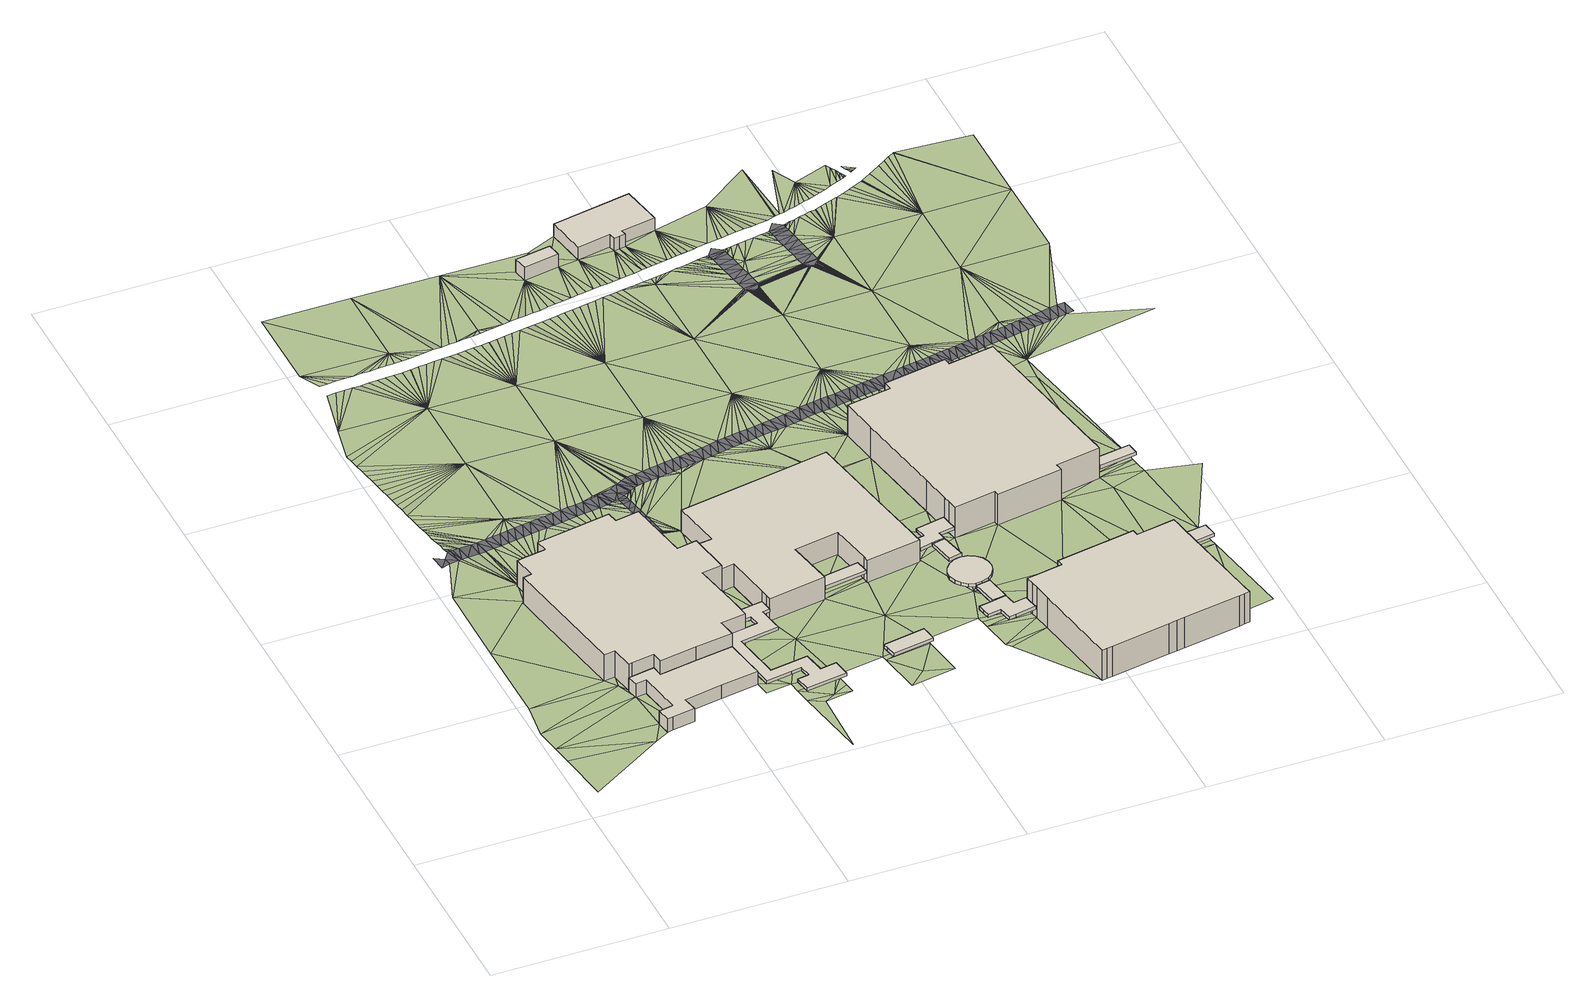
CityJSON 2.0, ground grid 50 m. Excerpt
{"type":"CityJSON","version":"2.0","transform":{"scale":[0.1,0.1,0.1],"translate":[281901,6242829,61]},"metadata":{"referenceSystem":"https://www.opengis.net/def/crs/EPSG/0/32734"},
"CityObjects":{
"building1":{"type":"Building","attributes":{"osm_building":"yes","osm_building:levels":"1","osm_layer":"1","plus_code":"4FRW3J9R+597","ground_height":62.31,"building_height":4.1,"roof_height":66.41},"geometry":[{"type":"Solid","lod":"1","boundaries":[[[[0,1,2,3]],[[1,4,5,2]],[[4,6,7,5]],[[6,8,9,7]],[[8,10,11,9]],[[10,12,13,11]],[[12,14,15,13]],[[14,16,17,15]],[[16,18,19,17]],[[18,20,21,19]],[[20,22,23,21]],[[22,24,25,23]],[[24,26,27,25]],[[26,28,29,27]],[[28,30,31,29]],[[30,32,33,31]],[[32,0,3,33]],[[3,2,5,7,9,11,13,15,17,19,21,23,25,27,29,31,33]],[[32,30,28,26,24,22,20,18,16,14,12,10,8,6,4,1,0]]]]}]},
"building2":{"type":"Building","attributes":{"osm_building":"university","osm_building:levels":"2.5","osm_leisure":"sports_hall","osm_sport":"multi","osm_address":"Major Sport Hall Bellville 7530 Cape Town","plus_code":"4FRW3J9R+896","ground_height":62.44,"building_height":8.3,"roof_height":70.74},"geometry":[{"type":"Solid","lod":"1","boundaries":[[[[34,35,36,37]],[[35,38,39,36]],[[38,40,41,39]],[[40,42,43,41]],[[42,44,45,43]],[[44,46,47,45]],[[46,48,49,47]],[[48,50,51,49]],[[50,52,53,51]],[[52,54,55,53]],[[54,56,57,55]],[[56,58,59,57]],[[58,60,61,59]],[[60,62,63,61]],[[62,64,65,63]],[[64,66,67,65]],[[66,68,69,67]],[[68,70,71,69]],[[70,72,73,71]],[[72,74,75,73]],[[74,76,77,75]],[[76,78,79,77]],[[78,80,81,79]],[[80,82,83,81]],[[82,84,85,83]],[[84,34,37,85]],[[37,36,39,41,43,45,47,49,51,53,55,57,59,61,63,65,67,69,71,73,75,77,79,81,83,85]],[[84,82,80,78,76,74,72,70,68,66,64,62,60,58,56,54,52,50,48,46,44,42,40,38,35,34]]]]}]},
"building3":{"type":"Building","attributes":{"osm_building":"roof","osm_building:levels":"1","osm_layer":"1","ground_height":62.31,"bottom_roof_height":65.11,"top_roof_height":66.11},"geometry":[{"type":"Solid","lod":"1","boundaries":[[[[86,87,88,89]],[[87,90,91,88]],[[90,92,93,91]],[[92,94,95,93]],[[94,96,97,95]],[[96,98,99,97]],[[98,100,101,99]],[[100,102,103,101]],[[102,104,105,103]],[[104,106,107,105]],[[106,108,109,107]],[[108,110,111,109]],[[110,112,113,111]],[[112,114,115,113]],[[114,116,117,115]],[[116,118,119,117]],[[118,120,121,119]],[[120,122,123,121]],[[122,124,125,123]],[[124,126,127,125]],[[126,128,129,127]],[[128,130,131,129]],[[130,132,133,131]],[[132,134,135,133]],[[134,136,137,135]],[[136,138,139,137]],[[138,86,89,139]],[[89,88,91,93,95,97,99,101,103,105,107,109,111,113,115,117,119,121,123,125,127,129,131,133,135,137,139]],[[138,136,134,132,130,128,126,124,122,120,118,116,114,112,110,108,106,104,102,100,98,96,94,92,90,87,86]]]]}]},
"building4":{"type":"Building","attributes":{"osm_building":"roof","osm_building:levels":"1","osm_layer":"1","ground_height":62.25,"bottom_roof_height":65.05,"top_roof_height":66.05},"geometry":[{"type":"Solid","lod":"1","boundaries":[[[[140,141,142,143]],[[141,144,145,142]],[[144,146,147,145]],[[146,148,149,147]],[[148,150,151,149]],[[150,140,143,151]],[[143,142,145,147,149,151]],[[150,148,146,144,141,140]]]]}]},
"building5":{"type":"Building","attributes":{"osm_building":"roof","osm_building:levels":"1","osm_layer":"1","ground_height":62.51,"bottom_roof_height":65.31,"top_roof_height":66.31},"geometry":[{"type":"Solid","lod":"1","boundaries":[[[[152,153,154,155]],[[153,156,157,154]],[[156,158,159,157]],[[158,160,161,159]],[[160,162,163,161]],[[162,152,155,163]],[[155,154,157,159,161,163]],[[162,160,158,156,153,152]]]]}]},
"building6":{"type":"Building","attributes":{"osm_building":"university","osm_building:levels":"2","osm_leisure":"sports_hall","osm_sport":"multi","osm_address":"Minor Sport Hall Bellville 7530 Cape Town","plus_code":"4FRW3J9R+8HF","ground_height":62.51,"building_height":6.9,"roof_height":69.41},"geometry":[{"type":"Solid","lod":"1","boundaries":[[[[164,165,166,167]],[[165,168,169,166]],[[168,170,171,169]],[[170,34,172,171]],[[34,84,173,172]],[[84,174,175,173]],[[174,176,177,175]],[[176,178,179,177]],[[178,180,181,179]],[[180,182,183,181]],[[182,184,185,183]],[[184,186,187,185]],[[186,188,189,187]],[[188,190,191,189]],[[190,192,193,191]],[[192,194,195,193]],[[194,196,197,195]],[[196,198,199,197]],[[198,200,201,199]],[[200,202,203,201]],[[202,164,167,203]],[[167,166,169,171,172,173,175,177,179,181,183,185,187,189,191,193,195,197,199,201,203]],[[202,200,198,196,194,192,190,188,186,184,182,180,178,176,174,84,34,170,168,165,164]]]]}]},
"building7":{"type":"Building","attributes":{"osm_building":"roof","osm_building:levels":"1","osm_layer":"1","ground_height":62.48,"bottom_roof_height":65.28,"top_roof_height":66.28},"geometry":[{"type":"Solid","lod":"1","boundaries":[[[[204,205,206,207]],[[205,208,209,206]],[[208,210,211,209]],[[210,212,213,211]],[[212,214,215,213]],[[214,216,217,215]],[[216,218,219,217]],[[218,220,221,219]],[[220,222,223,221]],[[222,224,225,223]],[[224,226,227,225]],[[226,228,229,227]],[[228,204,207,229]],[[207,206,209,211,213,215,217,219,221,223,225,227,229]],[[228,226,224,222,220,218,216,214,212,210,208,205,204]]]]}]},
"building8":{"type":"Building","attributes":{"osm_amenity":"toilets","osm_building":"public","osm_building:levels":"1","osm_address":"Bellville 7530 Cape Town","plus_code":"4FRW3J9R+RG3","ground_height":62.55,"building_height":4.1,"roof_height":66.65},"geometry":[{"type":"Solid","lod":"1","boundaries":[[[[230,231,232,233]],[[231,234,235,232]],[[234,236,237,235]],[[236,230,233,237]],[[233,232,235,237]],[[236,234,231,230]]]]}]},
"building9":{"type":"Building","attributes":{"osm_building":"roof","osm_building:levels":"1","osm_layer":"1","ground_height":62.52,"bottom_roof_height":65.32,"top_roof_height":66.32},"geometry":[{"type":"Solid","lod":"1","boundaries":[[[[238,239,240,241]],[[239,242,243,240]],[[242,244,245,243]],[[244,246,247,245]],[[246,238,241,247]],[[241,240,243,245,247]],[[246,244,242,239,238]]]]}]},
"building10":{"type":"Building","attributes":{"osm_building":"roof","osm_building:levels":"1","osm_historic":"memorial","osm_layer":"1","osm_memorial":"memorial","osm_name":"Dome of Remembrance","osm_note":"annual ceremony for those students and staff that have passed on.","ground_height":62.52,"bottom_roof_height":65.32,"top_roof_height":66.32},"geometry":[{"type":"Solid","lod":"1","boundaries":[[[[248,249,250,251]],[[249,252,253,250]],[[252,254,255,253]],[[254,256,257,255]],[[256,258,259,257]],[[258,260,261,259]],[[260,262,263,261]],[[262,264,265,263]],[[264,266,267,265]],[[266,268,269,267]],[[268,270,271,269]],[[270,272,273,271]],[[272,274,275,273]],[[274,276,277,275]],[[276,278,279,277]],[[278,280,281,279]],[[280,282,283,281]],[[282,284,285,283]],[[284,286,287,285]],[[286,248,251,287]],[[251,250,253,255,257,259,261,263,265,267,269,271,273,275,277,279,281,283,285,287]],[[286,284,282,280,278,276,274,272,270,268,266,264,262,260,258,256,254,252,249,248]]]]}]},
"building11":{"type":"Building","attributes":{"osm_building":"roof","osm_building:levels":"1","osm_layer":"1","ground_height":62.75,"bottom_roof_height":65.55,"top_roof_height":66.55},"geometry":[{"type":"Solid","lod":"1","boundaries":[[[[288,289,290,291]],[[289,292,293,290]],[[292,294,295,293]],[[294,296,297,295]],[[296,288,291,297]],[[291,290,293,295,297]],[[296,294,292,289,288]]]]}]},
"building12":{"type":"Building","attributes":{"osm_building":"roof","osm_building:levels":"1","osm_layer":"1","ground_height":62.75,"bottom_roof_height":65.55,"top_roof_height":66.55},"geometry":[{"type":"Solid","lod":"1","boundaries":[[[[298,299,300,301]],[[299,302,303,300]],[[302,304,305,303]],[[304,306,307,305]],[[306,308,309,307]],[[308,310,311,309]],[[310,312,313,311]],[[312,314,315,313]],[[314,316,317,315]],[[316,318,319,317]],[[318,320,321,319]],[[320,322,323,321]],[[322,298,301,323]],[[301,300,303,305,307,309,311,313,315,317,319,321,323]],[[322,320,318,316,314,312,310,308,306,304,302,299,298]]]]}]},
"building13":{"type":"Building","attributes":{"osm_building":"yes","osm_building:levels":"1","osm_address":"Bellville 7530 Cape Town","plus_code":"4FRW3J9R+RJC","ground_height":62.49,"building_height":4.1,"roof_height":66.59},"geometry":[{"type":"Solid","lod":"1","boundaries":[[[[324,325,326,327]],[[325,328,329,326]],[[328,330,331,329]],[[330,332,333,331]],[[332,334,335,333]],[[334,336,337,335]],[[336,338,339,337]],[[338,340,341,339]],[[340,324,327,341]],[[327,326,329,331,333,335,337,339,341]],[[340,338,336,334,332,330,328,325,324]]]]}]},
"building14":{"type":"Building","attributes":{"osm_building":"university","osm_building:levels":"3","osm_address":"Library Bellville 7530 Cape Town","plus_code":"4FRW3J9R+3VM","ground_height":62.68,"building_height":9.7,"roof_height":72.38},"geometry":[{"type":"Solid","lod":"1","boundaries":[[[[342,343,344,345]],[[343,346,347,344]],[[346,348,349,347]],[[348,350,351,349]],[[350,352,353,351]],[[352,354,355,353]],[[354,356,357,355]],[[356,358,359,357]],[[358,360,361,359]],[[360,362,363,361]],[[362,364,365,363]],[[364,366,367,365]],[[366,368,369,367]],[[368,370,371,369]],[[370,372,373,371]],[[372,374,375,373]],[[374,376,377,375]],[[376,378,379,377]],[[378,380,381,379]],[[380,382,383,381]],[[382,342,345,383]],[[345,344,347,349,351,353,355,357,359,361,363,365,367,369,371,373,375,377,379,381,383]],[[382,380,378,376,374,372,370,368,366,364,362,360,358,356,354,352,350,348,346,343,342]]]]}]},
"building15":{"type":"Building","attributes":{"osm_building":"university","osm_building:levels":"3","osm_address":"Construction Engineering Bellville 7530 Cape Town","plus_code":"4FRW3J9R+9R7","ground_height":63.15,"building_height":9.7,"roof_height":72.85},"geometry":[{"type":"Solid","lod":"1","boundaries":[[[[384,385,386,387]],[[385,388,389,386]],[[388,390,391,389]],[[390,392,393,391]],[[392,394,395,393]],[[394,396,397,395]],[[396,398,399,397]],[[398,400,401,399]],[[400,402,403,401]],[[402,404,405,403]],[[404,406,407,405]],[[406,408,409,407]],[[408,410,411,409]],[[410,412,413,411]],[[412,414,415,413]],[[414,416,417,415]],[[416,418,419,417]],[[418,420,421,419]],[[420,384,387,421]],[[387,386,389,391,393,395,397,399,401,403,405,407,409,411,413,415,417,419,421]],[[420,418,416,414,412,410,408,406,404,402,400,398,396,394,392,390,388,385,384]]]]}]},
"building16":{"type":"Building","attributes":{"osm_building":"roof","osm_building:levels":"1","osm_layer":"1","ground_height":62.9,"bottom_roof_height":65.7,"top_roof_height":66.7},"geometry":[{"type":"Solid","lod":"1","boundaries":[[[[422,423,424,425]],[[423,426,427,424]],[[426,428,429,427]],[[428,430,431,429]],[[430,432,433,431]],[[432,422,425,433]],[[425,424,427,429,431,433]],[[432,430,428,426,423,422]]]]}]},
"building17":{"type":"Building","attributes":{"osm_building":"roof","osm_building:levels":"1","osm_layer":"1","ground_height":63.13,"bottom_roof_height":65.93,"top_roof_height":66.93},"geometry":[{"type":"Solid","lod":"1","boundaries":[[[[434,435,436,437]],[[435,438,439,436]],[[438,440,441,439]],[[440,442,443,441]],[[442,444,445,443]],[[444,434,437,445]],[[437,436,439,441,443,445]],[[444,442,440,438,435,434]]]]}]},
"terrain1":{"type":"TINRelief","geometry":[{"type":"CompositeSurface","lod":"1","boundaries":[[[446,447,448]],[[449,447,446]],[[449,450,451]],[[452,451,453]],[[454,452,455]],[[449,446,24]],[[24,450,449]],[[450,453,451]],[[455,452,453]],[[456,457,454]],[[454,455,456]],[[26,24,446]],[[458,459,457]],[[458,457,460]],[[455,453,461]],[[456,460,457]],[[24,462,450]],[[450,463,453]],[[463,461,453]],[[464,465,466]],[[467,466,468]],[[469,450,462]],[[468,466,465]],[[467,470,471]],[[470,472,471]],[[467,468,470]],[[460,473,458]],[[474,475,472]],[[476,473,460]],[[477,475,478]],[[478,479,477]],[[472,470,474]],[[456,480,460]],[[481,482,479]],[[460,483,476]],[[478,475,474]],[[460,484,483]],[[485,486,460]],[[478,481,479]],[[486,485,487]],[[486,484,460]],[[482,488,489]],[[489,488,490]],[[488,491,490]],[[492,491,488]],[[493,486,487]],[[487,494,493]],[[495,492,496]],[[488,482,481]],[[495,496,497]],[[496,498,497]],[[499,498,496]],[[500,501,487]],[[502,499,496]],[[494,487,501]],[[496,503,502]],[[503,496,504]],[[504,496,505]],[[505,496,506]],[[493,494,507]],[[506,496,508]],[[494,501,500]],[[494,509,507]],[[481,510,488]],[[508,511,512]],[[512,511,513]],[[509,494,514]],[[488,510,515]],[[516,517,518]],[[488,496,492]],[[519,514,494]],[[511,516,513]],[[488,515,520]],[[517,516,521]],[[494,522,519]],[[520,523,488]],[[524,525,526]],[[516,527,521]],[[494,528,522]],[[529,488,523]],[[525,530,526]],[[531,528,494]],[[496,511,508]],[[488,529,532]],[[530,533,526]],[[516,511,527]],[[488,532,534]],[[535,526,533]],[[534,536,488]],[[494,537,531]],[[496,488,538]],[[536,538,488]],[[539,540,526]],[[541,542,543]],[[544,527,511]],[[545,543,542]],[[526,535,539]],[[537,546,531]],[[547,544,511]],[[548,545,76]],[[538,549,496]],[[550,548,76]],[[537,551,546]],[[552,547,511]],[[553,554,555]],[[556,551,537]],[[539,535,557]],[[552,511,558]],[[555,559,560]],[[537,561,556]],[[557,562,539]],[[511,563,558]],[[554,559,555]],[[564,545,542]],[[561,537,565]],[[76,545,564]],[[566,539,562]],[[567,563,511]],[[568,542,560]],[[549,569,496]],[[511,496,569]],[[570,565,537]],[[571,537,572]],[[566,573,539]],[[574,567,511]],[[539,575,540]],[[560,559,568]],[[574,511,576]],[[570,537,577]],[[559,554,578]],[[180,579,76]],[[573,580,539]],[[581,576,511]],[[178,582,579]],[[583,584,582]],[[549,585,569]],[[586,539,580]],[[587,581,511]],[[542,568,564]],[[588,569,585]],[[537,571,589]],[[577,537,590]],[[578,591,559]],[[592,593,594]],[[595,559,591]],[[583,582,596]],[[180,76,564]],[[568,559,595]],[[539,586,597]],[[178,579,180]],[[587,511,598]],[[599,600,571]],[[596,582,178]],[[569,588,592]],[[537,589,590]],[[594,593,601]],[[539,597,602]],[[599,603,604]],[[605,600,599]],[[511,606,598]],[[599,607,605]],[[607,599,608]],[[599,609,608]],[[599,604,609]],[[610,611,577]],[[601,612,594]],[[613,614,571]],[[614,615,571]],[[616,613,571]],[[571,617,616]],[[617,571,618]],[[571,619,618]],[[615,620,571]],[[571,621,619]],[[600,621,571]],[[592,594,569]],[[571,620,622]],[[589,571,622]],[[623,611,610]],[[610,624,623]],[[610,577,590]],[[625,539,602]],[[596,626,583]],[[624,627,628]],[[594,612,629]],[[603,630,604]],[[603,631,630]],[[610,627,624]],[[632,628,633]],[[634,575,539]],[[634,539,625]],[[628,627,633]],[[511,635,606]],[[633,636,632]],[[635,511,569]],[[637,594,629]],[[603,638,631]],[[569,594,637]],[[639,631,638]],[[639,638,640]],[[641,640,638]],[[642,641,638]],[[642,638,643]],[[644,643,638]],[[645,644,638]],[[645,638,646]],[[647,646,638]],[[638,603,648]],[[647,638,649]],[[649,638,650]],[[651,650,638]],[[652,651,638]],[[652,638,653]],[[654,653,638]],[[654,638,655]],[[655,638,656]],[[564,568,657]],[[658,656,638]],[[659,658,638]],[[660,661,662]],[[662,663,664]],[[575,634,665]],[[660,662,664]],[[663,666,667]],[[668,180,564]],[[637,669,569]],[[663,670,664]],[[671,569,669]],[[666,672,673]],[[667,670,663]],[[671,674,569]],[[659,675,672]],[[676,569,674]],[[677,606,635]],[[666,673,667]],[[678,569,676]],[[679,569,678]],[[680,569,679]],[[681,677,635]],[[672,682,673]],[[683,667,673]],[[659,638,684]],[[685,569,680]],[[686,681,635]],[[682,672,675]],[[687,564,657]],[[575,665,688]],[[686,635,689]],[[690,691,692]],[[668,564,687]],[[684,675,659]],[[693,689,635]],[[694,688,665]],[[695,696,697]],[[569,698,635]],[[635,699,693]],[[569,685,698]],[[694,695,688]],[[635,700,699]],[[701,657,691]],[[702,697,696]],[[692,703,690]],[[704,700,635]],[[690,705,691]],[[702,706,697]],[[707,704,635]],[[708,675,684]],[[709,684,638]],[[695,697,688]],[[697,706,710]],[[711,698,685]],[[712,707,635]],[[684,713,708]],[[701,687,657]],[[668,714,715]],[[691,705,701]],[[710,716,697]],[[698,711,717]],[[712,635,718]],[[713,684,719]],[[720,715,721]],[[690,703,705]],[[716,722,697]],[[723,698,717]],[[724,719,684]],[[668,687,725]],[[688,697,722]],[[723,726,698]],[[727,724,684]],[[725,714,668]],[[718,635,728]],[[698,728,635]],[[714,721,715]],[[698,726,729]],[[727,684,709]],[[722,730,688]],[[729,731,698]],[[709,638,732]],[[698,731,733]],[[734,687,701]],[[698,733,735]],[[736,718,728]],[[698,735,737]],[[730,236,688]],[[728,738,736]],[[687,739,725]],[[740,698,737]],[[741,236,730]],[[738,728,742]],[[743,236,741]],[[742,728,744]],[[743,745,236]],[[709,732,746]],[[236,234,688]],[[747,746,748]],[[744,728,749]],[[734,750,687]],[[745,751,236]],[[747,748,752]],[[749,728,753]],[[687,750,739]],[[754,728,698]],[[740,754,698]],[[751,755,236]],[[688,234,756]],[[752,748,757]],[[758,753,728]],[[759,236,755]],[[757,748,760]],[[761,758,728]],[[746,732,748]],[[762,236,759]],[[763,754,740]],[[748,764,760]],[[765,761,728]],[[762,766,236]],[[366,767,768]],[[754,763,769]],[[770,767,364]],[[764,748,771]],[[765,728,772]],[[773,770,360]],[[360,734,773]],[[754,769,774]],[[775,771,748]],[[776,772,728]],[[236,766,230]],[[777,366,768]],[[778,754,774]],[[360,750,734]],[[779,775,748]],[[780,748,732]],[[739,781,782]],[[767,366,364]],[[781,783,782]],[[234,231,756]],[[784,754,778]],[[364,362,770]],[[781,785,783]],[[230,766,786]],[[779,748,787]],[[770,362,360]],[[754,788,728]],[[728,788,776]],[[385,739,750]],[[789,754,784]],[[786,790,230]],[[748,791,787]],[[789,792,754]],[[790,793,230]],[[739,385,781]],[[794,748,780]],[[795,796,785]],[[754,792,797]],[[418,785,781]],[[324,756,231]],[[796,795,780]],[[230,325,231]],[[794,791,748]],[[325,230,793]],[[797,798,754]],[[750,360,799]],[[800,325,793]],[[776,788,801]],[[418,795,785]],[[798,802,754]],[[384,781,385]],[[231,325,324]],[[325,800,803]],[[781,384,420]],[[801,788,804]],[[420,418,781]],[[802,805,754]],[[806,325,803]],[[788,807,804]],[[808,385,750]],[[809,791,794]],[[795,794,780]],[[325,806,810]],[[811,809,794]],[[812,799,360]],[[750,799,813]],[[814,811,794]],[[788,815,807]],[[807,815,816]],[[330,325,810]],[[817,788,754]],[[814,794,818]],[[808,750,813]],[[816,815,819]],[[805,817,754]],[[330,810,820]],[[821,818,794]],[[328,325,330]],[[822,819,815]],[[330,820,823]],[[385,808,824]],[[821,794,825]],[[815,826,822]],[[827,330,823]],[[828,817,805]],[[829,821,825]],[[830,826,815]],[[330,827,332]],[[817,828,831]],[[830,815,832]],[[833,829,825]],[[332,827,834]],[[835,832,815]],[[836,815,788]],[[332,834,334]],[[794,837,825]],[[831,838,817]],[[833,825,839]],[[840,334,834]],[[841,835,815]],[[334,840,842]],[[817,838,843]],[[839,825,844]],[[334,842,845]],[[843,846,817]],[[788,817,847]],[[844,825,848]],[[334,845,849]],[[850,813,799]],[[846,851,817]],[[848,825,837]],[[336,334,338]],[[815,852,841]],[[853,788,854]],[[853,836,788]],[[855,854,788]],[[856,855,788]],[[857,856,788]],[[858,857,788]],[[859,858,788]],[[847,859,788]],[[860,844,848]],[[817,851,861]],[[334,849,338]],[[813,862,808]],[[848,863,860]],[[861,864,817]],[[865,866,841]],[[836,867,815]],[[815,867,852]],[[338,849,868]],[[866,865,869]],[[863,848,870]],[[817,864,871]],[[338,868,872]],[[873,874,869]],[[870,848,875]],[[872,876,338]],[[877,817,871]],[[841,852,865]],[[873,878,874]],[[879,880,876]],[[876,880,338]],[[877,881,817]],[[869,865,873]],[[882,878,883]],[[875,848,884]],[[885,338,880]],[[862,813,850]],[[817,881,886]],[[873,883,878]],[[887,882,888]],[[338,885,889]],[[859,847,890]],[[847,891,890]],[[883,888,882]],[[847,892,891]],[[893,892,847]],[[847,894,893]],[[847,895,894]],[[847,896,895]],[[897,898,887]],[[899,875,884]],[[847,900,896]],[[897,887,888]],[[901,900,847]],[[902,901,847]],[[338,889,903]],[[902,847,904]],[[905,898,897]],[[906,898,905]],[[907,904,847]],[[908,907,847]],[[908,847,909]],[[909,847,910]],[[911,910,847]],[[912,911,847]],[[884,913,899]],[[847,817,914]],[[915,913,884]],[[914,817,886]],[[338,903,916]],[[917,918,919]],[[917,920,918]],[[921,920,917]],[[915,884,922]],[[923,924,925]],[[926,924,923]],[[850,927,928]],[[925,921,929]],[[929,923,925]],[[862,850,928]],[[847,930,912]],[[921,917,931]],[[932,922,884]],[[929,921,931]],[[912,933,934]],[[935,936,934]],[[937,936,938]],[[939,940,937]],[[941,940,942]],[[941,943,944]],[[945,946,944]],[[946,947,948]],[[949,950,948]],[[903,951,916]],[[919,950,952]],[[886,953,914]],[[954,928,927]],[[919,955,917]],[[956,931,917]],[[957,958,862]],[[959,916,951]],[[922,932,960]],[[961,914,953]],[[916,959,962]],[[963,956,917]],[[932,964,960]],[[965,862,928]],[[930,847,966]],[[966,847,967]],[[967,847,968]],[[969,914,961]],[[962,970,916]],[[943,941,942]],[[942,940,939]],[[945,944,943]],[[939,937,938]],[[947,946,945]],[[947,949,948]],[[938,936,935]],[[934,933,935]],[[933,912,930]],[[971,964,932]],[[952,950,949]],[[972,847,914]],[[955,919,952]],[[973,963,917]],[[914,969,974]],[[968,847,972]],[[970,975,916]],[[965,957,862]],[[971,932,976]],[[977,917,955]],[[917,977,973]],[[978,914,974]],[[932,979,976]],[[916,975,980]],[[932,981,982]],[[983,984,985]],[[914,978,986]],[[987,928,954]],[[916,980,988]],[[989,990,963]],[[932,991,979]],[[983,985,992]],[[963,973,989]],[[986,993,914]],[[992,994,954]],[[928,987,965]],[[995,985,984]],[[996,997,990]],[[988,998,916]],[[990,989,996]],[[914,993,999]],[[932,982,991]],[[997,996,1000]],[[997,1000,1001]],[[1002,914,999]],[[968,972,1003]],[[998,1004,916]],[[1003,972,1005]],[[1006,1005,972]],[[985,1007,992]],[[972,1008,1006]],[[994,992,1007]],[[1008,972,1009]],[[1009,972,1010]],[[987,954,994]],[[1010,972,1011]],[[972,1012,1011]],[[1012,972,1013]],[[1002,1014,914]],[[1013,972,1015]],[[972,1016,1015]],[[1016,972,1017]],[[1017,972,1018]],[[972,1019,1018]],[[1019,972,1020]],[[1021,957,965]],[[1022,1023,957]],[[1024,991,982]],[[1025,1023,1026]],[[914,1014,1027]],[[914,1028,972]],[[1029,916,1004]],[[982,1025,1030]],[[1031,1024,982]],[[914,1027,1028]],[[1032,1033,1034]],[[1021,965,987]],[[1034,1035,1032]],[[1036,1020,1037]],[[1038,1039,1034]],[[1040,1036,1037]],[[1037,1041,1040]],[[1042,1041,1037]],[[1043,1042,1037]],[[1043,1037,1044]],[[1045,1046,1038]],[[1035,1034,1039]],[[1030,1025,1026]],[[1047,1044,1037]],[[972,1037,1020]],[[982,1048,1031]],[[1037,1049,1047]],[[1050,1049,1037]],[[1045,1050,1037]],[[1051,1039,1038]],[[957,1021,1052]],[[957,1052,1022]],[[1051,1038,1046]],[[1026,1023,1022]],[[982,1053,1048]],[[1046,1045,1054]],[[1004,1055,1029]],[[1056,1029,1055]],[[1054,1045,1037]],[[982,1030,1057]],[[982,1058,1053]],[[1057,1030,1026]],[[1059,1056,1060]],[[1061,1058,982]],[[1054,1037,1062]],[[982,1057,1061]],[[1062,1037,1063]],[[1064,1060,1065]],[[1066,1021,987]],[[1037,1067,1063]],[[1064,1065,1068]],[[1026,1061,1057]],[[1069,1058,1061]],[[972,1028,1070]],[[1067,1037,1071]],[[1068,1072,1064]],[[1071,1037,1073]],[[1059,1060,1064]],[[1069,1061,1074]],[[1075,1076,1077]],[[1078,1064,1072]],[[1079,1073,1037]],[[1070,1028,1077]],[[1074,1061,1080]],[[1078,1081,1064]],[[1037,972,1082]],[[1076,1075,1083]],[[1079,1037,1084]],[[1085,1064,1081]],[[1061,1086,1080]],[[1084,1037,1087]],[[1076,1083,1088]],[[1087,1037,1089]],[[1064,1085,1090]],[[1091,1086,1061]],[[1076,1088,1092]],[[1076,1070,1077]],[[1064,1090,1093]],[[1091,1061,1094]],[[1076,1092,1095]],[[1093,1096,1064]],[[1070,1082,972]],[[1097,1094,1061]],[[1095,1098,1076]],[[1037,1082,1089]],[[1099,1064,1096]],[[1061,1100,1097]],[[1098,1101,1076]],[[1076,1101,1070]],[[1061,1102,1100]],[[1096,1103,1104]],[[1061,1105,1102]],[[1096,1104,1099]],[[1089,1082,1106]],[[1103,1107,1108]],[[1101,1109,1070]],[[1103,1108,1104]],[[1105,1061,1110]],[[1111,1112,1107]],[[1113,1106,1082]],[[1112,1108,1107]],[[1114,1112,1111]],[[1115,1114,1111]],[[1070,1109,1116]],[[1111,1117,1115]],[[1082,1118,1113]],[[1119,1070,1116]],[[1118,1082,1120]],[[1121,1122,1123]],[[1123,1122,1124]],[[1125,1126,1121]],[[1127,1126,1128]],[[1125,1121,1123]],[[1120,1082,1129]],[[1082,1130,1129]],[[1128,1126,1125]],[[1130,1082,1131]],[[1110,1061,1132]],[[1133,1131,1082]],[[1134,1070,1119]],[[1133,1082,1135]],[[1136,1135,1082]],[[1137,1082,1070]],[[1138,1134,1119]],[[1136,1082,1139]],[[1137,1070,1134]],[[1139,1082,1137]],[[1139,1137,1140]],[[1141,1140,1137]]]}]},
"road1":{"type":"Road","attributes":{"osm_access":"private","osm_highway":"service","osm_is_in":"Bellville Campus, Cape Peninsula University of Technology, Bellville, Western Cape, South Africa","osm_lanes":"2","osm_maxspeed":"30","osm_name":"Business Way","osm_surface":"asphalt"},"geometry":[{"type":"MultiSurface","lod":"1","boundaries":[[[1142,1143,1144]],[[1144,459,1142]],[[1142,459,458]],[[464,1142,458]],[[465,464,458]],[[465,458,473]],[[473,468,465]],[[468,473,470]],[[473,476,470]],[[470,476,474]],[[483,474,476]],[[474,483,478]],[[484,478,483]],[[484,486,478]],[[478,486,493]],[[493,481,478]],[[481,493,507]],[[507,510,481]],[[510,507,515]],[[509,515,507]],[[509,520,515]],[[514,520,509]],[[520,514,523]],[[514,519,523]],[[523,519,529]],[[519,522,529]],[[529,522,532]],[[532,522,528]],[[532,528,531]],[[531,534,532]],[[534,531,546]],[[546,536,534]],[[546,538,536]],[[538,546,551]],[[538,551,549]],[[549,551,556]],[[549,556,561]],[[549,561,585]],[[585,561,588]],[[561,565,588]],[[592,588,565]],[[592,565,570]],[[592,570,577]],[[577,593,592]],[[577,601,593]],[[611,601,577]],[[623,601,611]],[[623,624,601]],[[601,624,628]],[[601,628,612]],[[628,632,612]],[[612,632,1145]],[[629,612,1145]],[[629,1145,637]],[[1145,660,664]],[[637,1145,664]],[[637,670,669]],[[637,664,670]],[[669,670,667]],[[671,669,667]],[[683,671,667]],[[671,683,674]],[[676,674,678]],[[674,679,678]],[[683,679,674]],[[679,683,680]],[[680,683,673]],[[680,673,682]],[[680,682,685]],[[682,675,685]],[[675,711,685]],[[711,675,717]],[[708,717,675]],[[717,708,723]],[[713,723,708]],[[713,726,723]],[[719,726,713]],[[726,719,729]],[[719,724,729]],[[724,727,729]],[[727,731,729]],[[727,709,731]],[[731,709,733]],[[733,709,735]],[[735,709,746]],[[746,737,735]],[[746,747,737]],[[740,737,747]],[[740,747,752]],[[740,752,757]],[[763,740,757]],[[757,760,763]],[[763,760,769]],[[769,760,774]],[[774,760,764]],[[764,778,774]],[[778,764,771]],[[784,778,771]],[[771,775,784]],[[789,784,775]],[[775,779,789]],[[779,787,789]],[[789,787,792]],[[787,791,792]],[[797,792,791]],[[791,798,797]],[[791,809,798]],[[811,798,809]],[[802,798,811]],[[802,811,805]],[[811,814,805]],[[805,814,818]],[[828,805,818]],[[831,828,818]],[[821,831,818]],[[821,838,831]],[[838,821,829]],[[829,843,838]],[[833,843,829]],[[846,843,833]],[[833,839,846]],[[839,844,846]],[[851,846,844]],[[851,844,861]],[[861,844,860]],[[864,861,860]],[[864,860,863]],[[871,864,863]],[[863,870,871]],[[871,870,875]],[[871,875,877]],[[899,877,875]],[[881,877,899]],[[881,899,886]],[[886,899,913]],[[913,953,886]],[[913,915,953]],[[953,915,961]],[[915,922,961]],[[961,922,960]],[[969,961,960]],[[974,969,960]],[[960,964,974]],[[964,971,974]],[[978,974,971]],[[986,978,971]],[[971,976,986]],[[979,986,976]],[[979,993,986]],[[979,991,993]],[[999,993,991]],[[999,991,1002]],[[991,1024,1002]],[[1002,1024,1014]],[[1014,1024,1031]],[[1014,1031,1048]],[[1014,1048,1027]],[[1027,1048,1053]],[[1027,1053,1028]],[[1028,1053,1077]],[[1058,1077,1053]],[[1075,1077,1058]],[[1069,1075,1058]],[[1075,1069,1083]],[[1083,1069,1074]],[[1080,1083,1074]],[[1088,1083,1080]],[[1088,1080,1092]],[[1080,1086,1092]],[[1095,1092,1086]],[[1091,1095,1086]],[[1091,1098,1095]],[[1098,1091,1094]],[[1098,1094,1097]],[[1101,1098,1097]],[[1101,1097,1100]],[[1101,1100,1109]],[[1109,1100,1102]],[[1116,1109,1102]],[[1102,1119,1116]],[[1119,1102,1105]],[[1138,1119,1105]],[[1138,1105,1110]],[[1146,1138,1110]],[[1147,1146,1110]]]}]},
"road2":{"type":"Road","attributes":{"osm_highway":"service","osm_lanes":"1","osm_surface":"asphalt"},"geometry":[{"type":"MultiSurface","lod":"1","boundaries":[[[590,589,672]],[[615,655,620]],[[622,659,589]],[[659,672,589]],[[614,613,615]],[[618,619,621]],[[600,605,621]],[[615,621,651]],[[616,618,621]],[[613,616,621]],[[622,620,658]],[[618,616,617]],[[615,613,621]],[[605,607,621]],[[590,672,666]],[[632,636,1145]],[[627,610,663]],[[666,663,610]],[[610,590,666]],[[627,663,633]],[[636,633,662]],[[636,661,1145]],[[661,636,662]],[[661,660,1145]],[[633,663,662]],[[609,604,630]],[[630,631,639]],[[608,609,630]],[[641,630,639]],[[621,630,651]],[[608,630,607]],[[641,639,640]],[[646,641,642]],[[646,642,644]],[[644,642,643]],[[630,641,646]],[[646,644,645]],[[646,647,649]],[[646,649,651]],[[651,649,650]],[[658,659,622]],[[656,620,655]],[[620,656,658]],[[655,651,652]],[[651,655,615]],[[651,630,646]],[[653,654,655]],[[653,655,652]],[[630,621,607]]]}]},
"road3":{"type":"Road","attributes":{"osm_highway":"service","osm_lanes":"2","osm_surface":"asphalt"},"geometry":[{"type":"MultiSurface","lod":"1","boundaries":[[[855,944,836]],[[854,855,836]],[[854,836,853]],[[948,867,836]],[[857,855,856]],[[892,893,894]],[[892,894,890]],[[894,900,858]],[[858,890,894]],[[891,892,890]],[[890,858,859]],[[855,858,900]],[[855,857,858]],[[852,867,919]],[[905,897,924]],[[883,921,888]],[[873,920,883]],[[865,918,873]],[[897,888,924]],[[905,926,1148]],[[926,905,924]],[[924,888,925]],[[918,865,852]],[[894,895,900]],[[908,855,900]],[[901,902,900]],[[908,900,902]],[[907,908,902]],[[912,908,909]],[[944,855,908]],[[902,904,907]],[[909,910,911]],[[912,936,908]],[[908,936,944]],[[936,912,934]],[[909,911,912]],[[937,944,936]],[[948,950,867]],[[919,867,950]],[[944,940,941]],[[948,836,944]],[[921,925,888]],[[883,920,921]],[[852,919,918]],[[873,918,920]],[[944,937,940]],[[944,946,948]],[[900,895,896]]]}]},
"road4":{"type":"Road","attributes":{"osm_highway":"service","osm_lanes":"2","osm_surface":"asphalt"},"geometry":[{"type":"MultiSurface","lod":"1","boundaries":[[[1042,949,945]],[[945,943,935]],[[945,949,947]],[[1044,952,949]],[[942,935,943]],[[966,967,968]],[[968,1003,966]],[[966,1008,945]],[[939,938,935]],[[933,930,966]],[[966,935,933]],[[945,935,966]],[[942,939,935]],[[955,952,1044]],[[1001,1000,1034]],[[1045,996,989]],[[1045,989,973]],[[977,1050,973]],[[1038,1000,996]],[[1033,1149,1001]],[[1001,1034,1033]],[[1034,1000,1038]],[[1047,977,955]],[[1008,966,1003]],[[1005,1006,1008]],[[1008,1041,945]],[[1011,1008,1009]],[[1013,1008,1011]],[[1008,1013,1040]],[[1013,1011,1012]],[[1011,1009,1010]],[[1013,1015,1036]],[[1036,1016,1017]],[[1018,1019,1020]],[[1018,1020,1017]],[[1015,1016,1036]],[[1020,1036,1017]],[[1043,1044,949]],[[1047,955,1044]],[[1043,949,1042]],[[1008,1040,1041]],[[1045,1038,996]],[[1050,977,1049]],[[1047,1049,977]],[[1045,973,1050]],[[1036,1040,1013]],[[945,1041,1042]],[[1008,1003,1005]]]}]}
},
"vertices":[
[500,326,11],[608,343,11],[608,343,54],[500,326,54],[598,404,11],[598,404,54],[588,464,11],[588,464,54],[480,448,11],[480,448,54],[373,430,11],[373,430,54],[368,462,11],[368,462,54],[302,451,11],[302,451,54],[292,449,11],[292,449,54],[298,417,11],[298,417,54],[330,422,11],[330,422,54],[351,298,11],[351,298,54],[310,291,11],[310,291,54],[317,250,11],[317,250,54],[332,254,11],[332,254,54],[398,264,11],[398,264,54],[390,307,11],[390,307,54],
[655,856,12],[598,846,12],[598,846,97],[655,856,97],[567,1027,12],[567,1027,97],[498,1015,12],[498,1015,97],[492,1047,12],[492,1047,97],[278,1010,12],[278,1010,97],[284,975,12],[284,975,97],[217,964,12],[217,964,97],[208,962,12],[208,962,97],[200,961,12],[200,961,97],[211,894,12],[211,894,97],[186,889,12],[186,889,97],[250,510,12],[250,510,97],[281,515,12],[281,515,97],[292,449,12],[292,449,97],[302,451,12],[302,451,97],[368,462,12],[368,462,97],[373,430,12],[373,430,97],[480,448,12],[480,448,97],[588,464,12],[588,464,97],[580,515,12],[580,515,97],[651,526,12],[651,526,97],[647,558,12],[647,558,97],[641,596,12],[641,596,97],[617,726,12],[617,726,97],[675,736,12],[675,736,97],
[734,611,41],[641,596,41],[641,596,51],[734,611,51],[647,558,41],[647,558,51],[682,563,41],[682,563,51],[687,532,41],[687,532,51],[651,526,41],[651,526,51],[580,515,41],[580,515,51],[588,464,41],[588,464,51],[598,404,41],[598,404,51],[608,343,41],[608,343,51],[615,301,41],[615,301,51],[688,312,41],[688,312,51],[719,317,41],[719,317,51],[725,282,41],[725,282,51],[692,277,41],[692,277,51],[699,232,41],[699,232,51],[817,251,41],[817,251,51],[812,282,41],[812,282,51],[809,301,41],[809,301,51],[762,293,41],[762,293,51],[751,355,41],[751,355,51],[642,338,41],[642,338,51],[620,478,41],[620,478,51],[731,496,41],[731,496,51],[719,570,41],[719,570,51],[740,573,41],[740,573,51],[737,590,41],[737,590,51],
[955,305,40],[960,279,40],[960,279,50],[955,305,50],[1080,299,40],[1080,299,50],[1076,324,40],[1076,324,50],[1073,344,40],[1073,344,50],[952,323,40],[952,323,50],
[906,618,43],[909,602,43],[909,602,53],[906,618,53],[1030,622,43],[1030,622,53],[1027,640,43],[1027,640,53],[1023,661,43],[1023,661,53],[902,640,43],[902,640,53],
[1114,1080,12],[1108,1079,12],[1108,1079,84],[1114,1080,84],[677,1004,12],[677,1004,84],[701,862,12],[701,862,84],[655,856,84],[675,736,84],[712,743,12],[712,743,84],[734,611,12],[734,611,84],[737,590,12],[737,590,84],[740,573,12],[740,573,84],[906,601,12],[906,601,84],[903,618,12],[903,618,84],[881,737,12],[881,737,84],[1010,759,12],[1010,759,84],[1031,641,12],[1031,641,84],[1034,623,12],[1034,623,84],[1191,649,12],[1191,649,84],[1187,667,12],[1187,667,84],[1184,688,12],[1184,688,84],[1162,811,12],[1162,811,84],[1116,1072,12],[1116,1072,84],
[1242,350,43],[1246,329,43],[1246,329,53],[1242,350,53],[1284,336,43],[1284,336,53],[1291,298,43],[1291,298,53],[1311,302,43],[1311,302,53],[1372,313,43],[1372,313,53],[1368,332,43],[1368,332,53],[1364,357,43],[1364,357,53],[1326,350,43],[1326,350,53],[1319,385,43],[1319,385,53],[1298,381,43],[1298,381,53],[1279,377,43],[1279,377,53],[1239,370,43],[1239,370,53],
[820,2142,15],[813,2182,15],[813,2182,57],[820,2142,57],[711,2165,15],[711,2165,57],[718,2124,15],[718,2124,57],
[1320,387,43],[1307,460,43],[1307,460,53],[1320,387,53],[1266,453,43],[1266,453,53],[1279,380,43],[1279,380,53],[1297,383,43],[1297,383,53],
[1334,535,43],[1326,553,43],[1326,553,53],[1334,535,53],[1312,567,43],[1312,567,53],[1295,576,43],[1295,576,53],[1275,579,43],[1275,579,53],[1265,577,43],[1265,577,53],[1256,575,43],[1256,575,53],[1239,565,43],[1239,565,53],[1226,550,43],[1226,550,53],[1219,532,43],[1219,532,53],[1218,513,43],[1218,513,53],[1223,495,43],[1223,495,53],[1234,479,43],[1234,479,53],[1250,467,43],[1250,467,53],[1268,461,43],[1268,461,53],[1285,462,43],[1285,462,53],[1306,469,43],[1306,469,53],[1321,481,43],[1321,481,53],[1331,497,43],[1331,497,53],[1336,516,43],[1336,516,53],
[1230,655,45],[1245,581,45],[1245,581,55],[1230,655,55],[1283,589,45],[1283,589,55],[1267,663,45],[1267,663,55],[1251,659,45],[1251,659,55],
[1190,668,45],[1193,650,45],[1193,650,55],[1190,668,55],[1229,658,45],[1229,658,55],[1251,663,45],[1251,663,55],[1267,666,45],[1267,666,55],[1263,689,45],[1263,689,55],[1308,697,45],[1308,697,55],[1304,722,45],[1304,722,55],[1300,746,45],[1300,746,55],[1239,734,45],[1239,734,55],[1217,730,45],[1217,730,55],[1223,695,45],[1223,695,55],[1185,688,45],[1185,688,55],
[859,2264,15],[879,2149,15],[879,2149,56],[859,2264,56],[974,2166,15],[974,2166,56],[978,2147,15],[978,2147,56],[994,2150,15],[994,2150,56],[1011,2153,15],[1011,2153,56],[1009,2168,15],[1009,2168,56],[1108,2185,15],[1108,2185,56],[1086,2304,15],[1086,2304,56],
[1871,81,15],[1864,122,15],[1864,122,114],[1871,81,114],[1817,392,15],[1817,392,114],[1815,410,15],[1815,410,114],[1810,434,15],[1810,434,114],[1699,415,15],[1699,415,114],[1696,433,15],[1696,433,114],[1468,394,15],[1468,394,114],[1472,375,15],[1472,375,114],[1367,357,15],[1367,357,114],[1371,333,15],[1371,333,114],[1375,314,15],[1375,314,114],[1383,264,15],[1383,264,114],[1426,5,15],[1426,5,114],[1440,8,15],[1440,8,114],[1456,10,15],[1456,10,114],[1627,39,15],[1627,39,114],[1651,44,15],[1651,44,114],[1674,48,15],[1674,48,114],[1839,75,15],[1839,75,114],[1855,78,15],[1855,78,114],
[1306,723,18],[1310,698,18],[1310,698,118],[1306,723,118],[1431,718,18],[1431,718,118],[1433,704,18],[1433,704,118],[1625,736,18],[1625,736,118],[1621,758,18],[1621,758,118],[1750,780,18],[1750,780,118],[1747,798,18],[1747,798,118],[1744,814,18],[1744,814,118],[1665,1277,18],[1665,1277,118],[1534,1255,18],[1534,1255,118],[1530,1276,18],[1530,1276,118],[1436,1260,18],[1436,1260,118],[1349,1245,18],[1349,1245,118],[1353,1220,18],[1353,1220,118],[1225,1199,18],[1225,1199,118],[1243,1091,18],[1243,1091,118],[1288,831,18],[1288,831,118],[1302,746,18],[1302,746,118],
[1817,410,47],[1820,392,47],[1820,392,57],[1817,410,57],[1912,407,47],[1912,407,57],[1909,426,47],[1909,426,57],[1905,449,47],[1905,449,57],[1813,435,47],[1813,435,57],
[1750,798,49],[1752,780,49],[1752,780,59],[1750,798,59],[1860,796,49],[1860,796,59],[1857,815,49],[1857,815,59],[1855,831,49],[1855,831,59],[1747,814,49],[1747,814,59],
[275,227,11],[33,242,11],[56,96,8],[24,299,11],[298,417,13],[12,368,14],[26,477,14],[275,477,13],[26,727,15],[250,510,13],[186,890,18],[26,976,19],[100,1109,21],[73,1105,21],[200,961,18],[281,515,13],[350,298,11],[292,450,13],[87,1151,21],[94,1152,21],[85,1159,21],[83,1167,21],[102,1153,21],[330,422,13],[120,1156,21],[80,1185,21],[76,1202,21],[108,1110,21],[156,1160,18],[72,1220,21],[126,1112,21],[69,1238,21],[173,1162,18],[67,1250,21],[211,894,18],[196,1166,18],[65,1262,21],[161,1117,18],[179,1119,18],[208,962,18],[180,1119,18],[217,964,18],[275,1226,19],[62,1275,21],[60,1288,21],[56,1311,21],[52,1335,21],[203,1123,18],[278,1010,18],[48,1359,22],[275,1476,20],[45,1382,22],[41,1406,22],[37,1430,22],[284,975,18],[275,976,18],[33,1453,22],[29,1477,22],[25,1501,22],[21,1525,22],[17,1548,22],[225,1126,18],[13,1572,22],[248,1130,18],[218,1170,18],[275,1726,20],[9,1596,22],[5,1619,22],[271,1134,18],[241,1173,18],[26,1726,22],[83,1875,22],[59,1873,22],[293,1137,18],[264,1177,18],[107,1876,22],[316,1141,18],[286,1181,18],[57,1917,22],[80,1918,22],[26,1975,22],[131,1878,22],[339,1145,18],[309,1185,18],[104,1920,22],[362,1148,18],[332,1188,18],[128,1922,22],[355,1192,18],[152,1923,21],[377,1195,18],[492,1047,16],[400,1199,17],[275,1975,21],[26,2225,20],[615,301,12],[688,312,11],[608,343,12],[155,1879,21],[598,404,13],[384,1152,18],[178,1881,21],[588,464,13],[423,1203,17],[580,515,13],[407,1156,17],[202,1882,21],[735,17,10],[740,209,11],[699,232,11],[430,1159,17],[175,1925,21],[226,1884,21],[772,227,11],[692,277,11],[452,1163,17],[199,1926,21],[250,1885,21],[772,477,12],[475,1167,17],[223,1928,21],[274,1887,21],[809,301,11],[523,1476,17],[498,1170,17],[567,1027,16],[498,1015,16],[247,1929,21],[298,1889,21],[275,2225,20],[299,1889,21],[521,1174,17],[822,223,11],[647,558,13],[271,1931,21],[322,1892,21],[641,596,13],[675,736,14],[617,726,14],[445,1207,17],[294,1932,21],[345,1895,21],[468,1210,17],[597,1093,16],[592,1117,17],[817,251,11],[491,1214,17],[514,1218,17],[523,1226,16],[812,282,11],[734,611,14],[316,1935,21],[368,1898,21],[598,846,14],[614,1015,16],[535,1221,17],[340,1938,21],[655,856,15],[619,1013,16],[615,1014,16],[391,1900,21],[616,1014,16],[617,1013,16],[618,1013,16],[588,1141,17],[543,1178,17],[547,1225,17],[610,1020,16],[610,1021,16],[610,1022,16],[611,1019,16],[611,1018,16],[612,1017,16],[613,1016,16],[605,1046,16],[613,1015,16],[601,1069,16],[545,1178,17],[547,1178,17],[363,1941,21],[712,743,14],[584,1165,17],[560,1183,17],[578,1235,17],[620,1013,16],[622,1013,16],[569,1186,17],[581,1179,17],[386,1944,21],[523,1726,18],[580,1189,17],[599,1246,17],[677,1004,15],[624,1013,16],[625,1013,16],[626,1014,16],[627,1014,16],[627,1015,16],[628,1016,16],[629,1017,16],[630,1017,16],[630,1018,16],[701,862,15],[631,1019,16],[631,1020,16],[631,1021,16],[632,1022,16],[632,1023,16],[632,1025,16],[631,1026,16],[627,1050,16],[948,322,12],[623,1073,16],[618,1097,16],[611,1202,17],[600,1197,17],[603,1183,17],[606,1169,17],[619,1207,17],[409,1947,19],[610,1145,17],[637,1216,17],[906,601,13],[603,1248,17],[623,1209,17],[617,1255,17],[614,1121,17],[667,1225,16],[630,1262,17],[712,1232,16],[632,1263,17],[414,1903,19],[634,1264,17],[637,1264,17],[659,1268,16],[437,1906,19],[689,1229,16],[647,1222,17],[772,1226,16],[682,1272,16],[460,1909,19],[1020,477,13],[523,2225,18],[483,1912,19],[1020,227,12],[951,305,12],[971,181,12],[507,1915,19],[432,1950,19],[455,1953,19],[478,1956,19],[523,1975,19],[772,1476,17],[530,1918,19],[531,1918,19],[1077,345,12],[501,1958,19],[1101,204,12],[553,1922,19],[1082,325,12],[524,1961,19],[576,1926,19],[734,1236,16],[847,1255,16],[546,1965,19],[704,1276,16],[599,1930,19],[757,1240,16],[1031,641,15],[903,618,15],[569,1969,19],[727,1280,16],[622,1933,19],[779,1244,16],[882,737,14],[1010,759,15],[592,1973,19],[749,1283,16],[802,1248,16],[1034,623,15],[772,1287,16],[824,1252,16],[772,1726,16],[794,1291,16],[614,1977,19],[817,1295,16],[1108,1079,18],[840,1299,16],[1236,369,15],[862,1302,16],[645,1937,19],[885,1306,16],[667,1941,17],[1191,649,18],[907,1310,18],[637,1981,19],[690,1945,17],[660,1985,17],[713,1949,17],[683,1988,17],[869,1259,16],[892,1263,16],[1020,1226,18],[736,1953,17],[1269,477,15],[705,1992,17],[915,1267,18],[758,1957,17],[1020,1476,19],[728,1996,17],[772,2225,15],[937,1271,18],[781,1961,17],[751,2000,17],[960,1274,18],[804,1965,17],[774,2004,17],[930,1314,18],[982,1278,18],[827,1968,17],[797,2008,17],[1258,241,15],[1269,227,15],[952,1318,18],[1244,329,15],[1005,1282,18],[850,1972,17],[1240,350,15],[975,1322,18],[1027,1286,18],[873,1977,17],[1427,5,16],[997,1325,18],[1050,1290,18],[1114,1080,18],[1269,727,18],[1187,668,18],[1184,688,18],[1020,1329,18],[1162,811,18],[819,2012,17],[1072,1293,18],[1020,1726,18],[1042,1333,18],[842,2016,17],[1095,1297,18],[1065,1337,18],[865,2020,17],[1225,1199,20],[1243,1091,19],[1116,1072,18],[1088,1341,18],[1110,1345,18],[1468,394,17],[888,2024,17],[895,1980,17],[1133,1348,18],[907,2027,16],[914,1984,16],[1154,1352,22],[926,2030,16],[933,1987,16],[1433,704,20],[1118,1301,18],[945,2033,16],[1140,1305,18],[1472,375,17],[1518,477,17],[1161,1308,20],[1020,1975,16],[952,1990,16],[1269,1476,22],[1182,1312,20],[970,1993,16],[963,2036,16],[1204,1315,20],[995,1997,16],[988,2040,16],[1431,718,20],[1269,1226,20],[1020,2001,16],[1012,2045,16],[1176,1355,22],[1225,1318,20],[1035,2004,16],[1197,1358,22],[1050,2007,16],[1247,1322,20],[1027,2047,16],[1065,2009,16],[1221,1869,17],[1353,1220,20],[1218,1362,22],[1268,1325,20],[1042,2050,16],[1080,2012,16],[1057,2052,16],[1240,1365,22],[1289,1328,20],[1072,2055,16],[1261,1368,22],[1269,1726,20],[1349,1245,20],[1087,2058,16],[1696,433,19],[1282,1372,22],[1213,1915,17],[1222,1867,17],[1222,1865,17],[1223,1863,17],[1224,1861,17],[1225,1859,17],[1227,1858,17],[1228,1856,17],[1310,1332,20],[1304,1375,22],[1625,736,20],[1331,1335,20],[1324,1378,22],[1209,1938,17],[1095,2015,16],[1217,1892,17],[1102,2060,16],[1110,2017,16],[1351,1338,20],[1344,1382,22],[1116,2063,16],[1205,1961,17],[1125,2020,16],[1371,1341,20],[1131,2066,16],[1364,1385,22],[1139,2023,16],[1132,2066,16],[1151,2069,17],[1384,1388,22],[1158,2026,17],[1201,1986,17],[1436,1260,22],[1170,2072,17],[1405,1391,23],[1177,2029,17],[1197,2011,17],[1178,2074,17],[1230,1855,17],[1232,1854,17],[1234,1853,17],[1236,1852,17],[1238,1851,17],[1240,1851,17],[1242,1851,17],[1195,2022,17],[1185,2030,17],[1391,1344,20],[1244,1851,17],[1246,1851,17],[1248,1852,17],[1208,2079,17],[1251,1852,17],[1193,2031,17],[1193,2032,17],[1253,1853,17],[1254,1854,17],[1256,1855,17],[1258,1857,17],[1259,1858,17],[1261,1860,17],[1411,1348,22],[1518,1476,23],[1452,1354,23],[1269,2225,15],[1269,1975,17],[1253,1945,17],[1257,1922,17],[1249,1969,17],[1245,1993,17],[1472,1357,23],[1247,2041,17],[1238,2030,17],[1240,2018,17],[1237,2039,17],[1699,415,19],[1766,477,19],[1259,2043,17],[1411,1888,18],[1281,2047,17],[1530,1276,22],[1410,1889,18],[1262,1862,17],[1408,1891,18],[1263,1864,17],[1264,1866,17],[1406,1892,18],[1405,1894,18],[1264,1868,17],[1265,1870,17],[1404,1896,18],[1403,1898,18],[1265,1872,17],[1402,1900,18],[1265,1874,17],[1401,1902,18],[1264,1877,17],[1401,1904,18],[1260,1900,17],[1239,2084,17],[1397,1926,18],[1445,1397,23],[1810,435,19],[1394,1949,18],[1303,2051,17],[1750,780,21],[1621,758,20],[1252,2086,17],[1492,1360,23],[1465,1400,23],[1273,2090,17],[1327,2055,17],[1512,1363,23],[1766,727,21],[1413,1887,18],[1415,1886,18],[1417,1886,18],[1485,1404,23],[1295,2094,17],[1532,1367,23],[1518,1726,21],[1387,1995,17],[1505,1407,23],[1319,2098,17],[1552,1370,23],[1390,1972,17],[1525,1410,23],[1571,1373,23],[1343,2102,15],[1534,1255,22],[1665,1277,23],[1817,392,19],[1864,122,19],[1914,408,21],[1544,1413,23],[1901,486,21],[1357,2105,15],[1383,2017,17],[1351,2059,17],[1591,1377,23],[1815,410,19],[1564,1417,23],[1907,450,21],[1962,139,21],[1380,2040,17],[1365,2061,17],[1390,2110,15],[1583,1420,23],[1378,2053,17],[1376,2063,17],[1603,1423,23],[1420,1885,18],[1412,2116,16],[1422,1885,18],[1424,1885,18],[1911,426,21],[1426,1885,18],[1428,1886,18],[1430,1886,18],[1432,1887,18],[1434,1888,18],[1436,1889,18],[1622,1427,23],[1438,1891,18],[1439,1892,18],[1440,1894,18],[1442,1896,18],[1443,1898,18],[1443,1900,18],[1867,761,21],[1859,816,21],[1747,798,21],[1610,1380,23],[1744,814,21],[1857,831,21],[1642,1430,24],[1662,1433,24],[1413,2328,16],[1766,976,23],[1630,1383,23],[1423,2073,18],[1419,2072,18],[1421,2060,18],[1427,2074,18],[1444,1902,18],[1518,1975,18],[1423,2047,18],[1440,2078,18],[1444,1904,18],[1445,1906,18],[1445,1908,18],[1444,1910,18],[1441,1933,18],[1427,2024,18],[1454,2081,18],[1437,1956,18],[1649,1387,24],[1434,1979,18],[1430,2001,18],[1453,2081,18],[1862,797,21],[1669,1390,24],[1470,2086,18],[1415,2117,16],[1429,2120,16],[1766,1226,23],[1691,1394,24],[1483,2294,16],[1442,2123,16],[1771,1303,23],[1487,2091,18],[1504,2096,18],[1518,2225,16],[1458,2128,16],[2015,727,23],[1520,2101,16],[1475,2133,16],[1713,1398,24],[1766,1726,22],[1522,2101,16],[1491,2138,16],[1539,2108,16],[1735,1401,24],[1706,1441,24],[1766,1476,24],[1684,1437,24],[1507,2143,16],[1556,2114,16],[1757,1405,24],[1524,2149,16],[1766,1975,19],[1728,1445,24],[1573,2120,16],[1541,2155,16],[1779,1409,24],[1590,2126,16],[1750,1449,24],[1592,2126,16],[1558,2161,16],[1801,1413,24],[1772,1452,24],[1575,2167,16],[1823,1417,24],[1793,1456,24],[1595,2176,16],[1845,1420,24],[1815,1460,24],[1616,2260,16],[1868,1424,24],[1838,1464,24],[1891,1428,25],[1616,2185,16],[1624,2245,16],[1915,1432,25],[1613,2135,16],[1628,2190,16],[1633,2230,16],[1861,1468,24],[1938,1436,25],[1638,2194,16],[1639,2218,16],[1634,2145,16],[1645,2205,16],[1647,2201,16],[1884,1472,24],[1648,2199,16],[1646,2150,16],[1907,1476,25],[1676,2163,16],[1665,2214,16],[1667,2210,16],[1671,2212,16],[1667,2209,16],[1677,2215,16],[1659,2227,16],[1653,2240,16],[1685,2220,16],[1677,2164,16],[1679,2165,16],[1708,2183,16],[2156,1369,25],[1742,2205,16],[2015,1726,23],[1763,2218,16],[1780,2229,16],[2015,1975,21],[1930,1480,25],[1798,2240,16],[1800,2241,16],[2015,2225,18],
[69,1127,21],[43,1143,21],[49,1100,19],[586,1214,17],[1953,1483,25],[1961,1440,25],
[1211,2057,17],
[1395,2089,18]
]}
